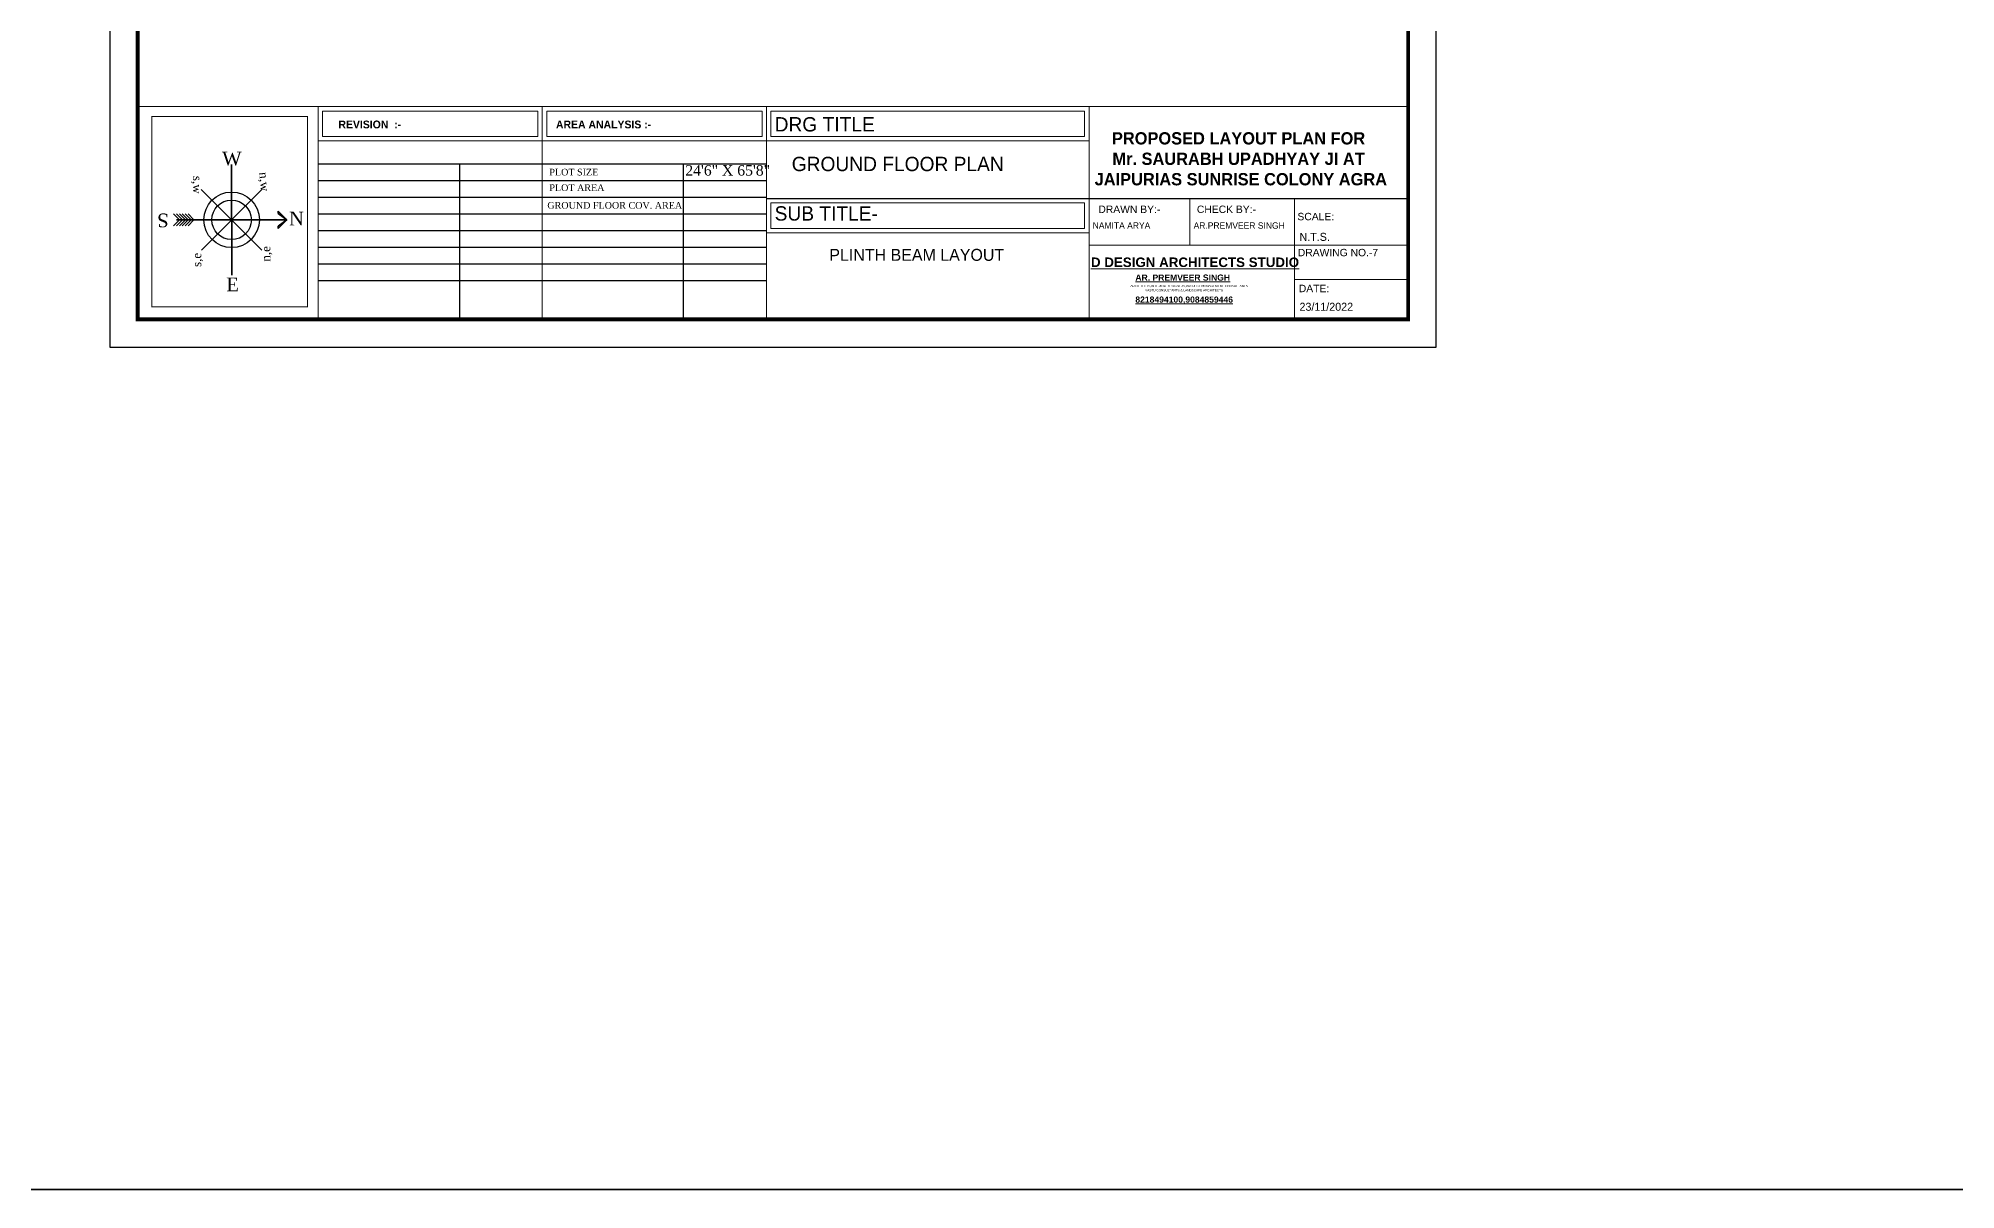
# Model space of a CAD drawing. Header units: millimetres. Extents: x -6808 to 215771, y -89660 to -16303.
# Drawn here: x 97629 to 98843, y -48747 to -48018 of the extents above; entities that cross this region are included whole.
import ezdxf

# ---------------------------------------------------------------- set-up
doc = ezdxf.new("R2010")
doc.units = ezdxf.units.MM
doc.linetypes.add('DASHED', pattern=[0.75, 0.5, -0.25])
doc.layers.get('0').update_dxf_attribs({"color": 8})
doc.layers.add('FORMAT', color=7, linetype='Continuous')
for name, color, linetype, lineweight in [('FORMAT LAAYER', 250, 'Continuous', 13), ('plinth beam', 114, 'Continuous', 30), ('Projection', 190, 'DASHED', 25), ('wall', 7, 'Continuous', 35)]:
    doc.layers.add(name, color=color, linetype=linetype, lineweight=lineweight)
doc.styles.add('cdim', font='arial.ttf')
doc.styles.add('HYPERMARTBORA0$0$SANSSERIFBOLD', font='sasb____.pfb', dxfattribs={"height": 0.2})
doc.styles.add('SAJ', font='eurr____.ttf')
doc.styles.get("Standard").update_dxf_attribs({"font": 'times.ttf'})
doc.styles.add('working', font='swissl.ttf')

msp = doc.modelspace()

# ---------------------------------------------------------------- linework, layer by layer
at = {"lineweight": -3}
for p, q in [((97731.991, -48113.887), (97770.422, -48152.224)), ((97732.038, -48152.271), (97770.375, -48113.84))]:
    msp.add_line(p, q, dxfattribs=at)
at = {"ltscale": 0.2}
for major_axis in [(-12.454, 12.423), (-8.864, 8.842)]:
    msp.add_ellipse((97751.206, -48133.056), major_axis=major_axis, ratio=1, start_param=3.92699082, end_param=10.21017612, dxfattribs=at)
at = {"layer": 'FORMAT', "lineweight": 18}
for p, q in [((97948.006, -48061.299), (97948.006, -48083.106)), ((98090.034, -48083.106), (98090.034, -48061.299))]:
    msp.add_line(p, q, dxfattribs=at)
at = {"layer": 'FORMAT', "linetype": 'ByBlock'}
for p, q in [((97806.546, -48097.59), (98090.034, -48097.59)), ((97806.546, -48108.155), (98090.034, -48108.155)), ((97806.546, -48118.719), (98090.034, -48118.719)), ((97806.546, -48129.284), (98090.034, -48129.284)), ((97806.546, -48139.848), (98090.034, -48139.848)), ((97806.546, -48150.413), (98090.034, -48150.413)), ((97806.546, -48160.977), (98090.034, -48160.977)), ((97806.546, -48171.542), (98090.034, -48171.542))]:
    msp.add_line(p, q, dxfattribs=at)
at = {"layer": 'FORMAT'}
for p, q in [((97895.681, -48196.039), (97895.681, -48097.59)), ((98037.425, -48196.039), (98037.425, -48097.59))]:
    msp.add_line(p, q, dxfattribs=at)
at = {"layer": 'FORMAT', "ltscale": 2}
msp.add_line((98090.034, -48119.559), (98496.548, -48119.559), dxfattribs=at)
at = {"layer": 'FORMAT', "lineweight": 13, "ltscale": 20}
for p, q in [((98358.317, -48119.559), (98358.317, -48149.194)), ((98424.504, -48170.826), (98496.548, -48170.826))]:
    msp.add_line(p, q, dxfattribs=at)
at = {"layer": 'FORMAT', "color": 0}
msp.add_lwpolyline([(97674.011, -47020.609), (97674.011, -48213.724), (98514.232, -48213.724), (98514.232, -47020.609)], close=True, dxfattribs=at)
msp.add_lwpolyline([(97674.011, -47020.609), (97674.011, -48213.724), (98514.232, -48213.724), (98514.232, -47020.609)], close=True, dxfattribs=at)
at = {"layer": 'FORMAT', "color": 0, "const_width": 2.464}
msp.add_lwpolyline([(97691.695, -47038.294), (97691.695, -48196.039), (98496.548, -48196.039), (98496.548, -47038.294)], close=True, dxfattribs=at)
msp.add_lwpolyline([(97691.695, -47038.294), (97691.695, -48196.039), (98496.548, -48196.039), (98496.548, -47038.294)], close=True, dxfattribs=at)
at = {"layer": 'FORMAT', "ltscale": 2, "const_width": 0.615}
for points in [[(97805.979, -48061.299), (97805.979, -48196.039), (97691.695, -48196.039), (97691.695, -48061.299), (98496.548, -48061.299)], [(97948.006, -48196.039), (97948.006, -48061.299)], [(98090.034, -48196.039), (98090.034, -48061.299)]]:
    msp.add_lwpolyline(points, dxfattribs=at)
at = {"layer": 'FORMAT', "lineweight": 18}
for points in [[(98294.432, -48083.106), (97805.979, -48083.106), (97805.979, -48061.299), (98294.432, -48061.299)], [(98294.432, -48061.299), (98294.432, -48083.106)]]:
    msp.add_lwpolyline(points, dxfattribs=at)
for points in [[(97808.795, -48064.115), (97945.19, -48064.115), (97945.19, -48080.29), (97808.795, -48080.29)], [(97950.822, -48064.115), (98087.217, -48064.115), (98087.217, -48080.29), (97950.822, -48080.29)], [(98092.85, -48064.115), (98291.616, -48064.115), (98291.616, -48080.29), (98092.85, -48080.29)], [(98090.034, -48119.559), (98294.432, -48119.559), (98294.432, -48141.365), (98090.034, -48141.365)], [(98092.85, -48122.375), (98291.616, -48122.375), (98291.616, -48138.549), (98092.85, -48138.549)]]:
    msp.add_lwpolyline(points, close=True, dxfattribs=at)
at = {"layer": 'FORMAT', "const_width": 0.615}
msp.add_lwpolyline([(98294.432, -48196.039), (98294.432, -48061.299)], dxfattribs=at)
at = {"layer": 'FORMAT', "ltscale": 2, "const_width": 0.661}
msp.add_lwpolyline([(97700.702, -48067.532), (97799.34, -48067.532), (97799.34, -48188.161), (97700.702, -48188.161)], close=True, dxfattribs=at)
at = {"layer": 'FORMAT', "color": 0, "lineweight": 13}
for points in [[(98424.504, -48196.039), (98424.504, -48119.559)], [(98294.432, -48149.194), (98496.548, -48149.194)]]:
    msp.add_lwpolyline(points, dxfattribs=at)
at = {"layer": 'wall', "ltscale": 60}
for p, q in [((97751.249, -48168.064), (97751.163, -48098.048)), ((97718.236, -48133.096), (97714.445, -48129.315)), ((97718.236, -48133.096), (97714.455, -48136.886)), ((97786.214, -48133.013), (97716.198, -48133.099)), ((97720.061, -48133.094), (97716.271, -48129.313)), ((97720.061, -48133.094), (97716.28, -48136.884)), ((97721.887, -48133.092), (97718.096, -48129.311)), ((97721.887, -48133.092), (97718.106, -48136.882)), ((97723.712, -48133.089), (97719.922, -48129.308)), ((97723.712, -48133.089), (97719.931, -48136.88)), ((97725.537, -48133.087), (97721.747, -48129.306)), ((97725.537, -48133.087), (97721.756, -48136.877)), ((97727.363, -48133.085), (97723.573, -48129.304)), ((97727.363, -48133.085), (97723.582, -48136.875)), ((97786.214, -48133.013), (97780.778, -48127.59)), ((97780.778, -48127.59), (97780.78, -48129.05)), ((97780.78, -48129.05), (97786.214, -48133.013)), ((97780.789, -48136.989), (97786.214, -48133.013)), ((97780.791, -48138.449), (97780.789, -48136.989)), ((97786.214, -48133.013), (97780.791, -48138.449))]:
    msp.add_line(p, q, dxfattribs=at)
at = {"layer": 'wall'}
msp.add_lwpolyline([(93155.422, -46609.38), (112001.612, -46609.38), (112001.612, -48747.451), (93155.422, -48747.451)], close=True, dxfattribs=at)

# ---------------------------------------------------------------- texts
for s, height, rotation, p in [('W', 8.703, 0.070059, (97745.171, -48098.566)), ('s,w', 5.4989, 270.070059, (97726.753, -48105.214)), ('n,w', 5.4989, 275.294842, (97768.637, -48103.031)), ('S', 8.703, 180.070059, (97711.33, -48129.081)), ('s,e', 5.4989, 90.070059, (97731.956, -48162.943)), ('n,e', 5.4989, 90.070059, (97775.706, -48159.586)), ('E', 8.703, 0.070059, (97747.796, -48178.328))]:
    msp.add_text(s, height=height, rotation=rotation).set_placement(p)
at = {"layer": 'FORMAT', "lineweight": 13, "style": 'working'}
for s, height, p in [('DRAWN BY:-', 4.6834, (98300.313, -48128.712)), (' CHECK BY:-', 4.68341, (98360.905, -48128.712)), ('SCALE:', 4.6834, (98426.412, -48133.318)), ('DRAWING NO.-7', 4.68341, (98426.659, -48156.128)), ('DATE:', 4.6834, (98427.319, -48178.879))]:
    msp.add_text(s, height=height, dxfattribs=at).set_placement(p)
at = {"layer": 'FORMAT', "style": 'cdim'}
for s, insert, char_height, width, attachment_point in [('\\A1;{\\fCentury Gothic|b1|i0|c0|p34;REVISION  :-}', (97818.862, -48070.168), 4.95213, 109.34491, 1), ('\\A1;{\\fCentury Gothic|b1|i0|c0|p34;AREA ANALYSIS :-}', (97956.68, -48070.168), 4.95213, 109.34491, 1), ('\\A1;{\\fDilleniaUPC|b1|i0|c0|p18;PROPOSED LAYOUT PLAN FOR \\PMr. SAURABH UPADHYAY JI AT \\P JAIPURIAS SUNRISE COLONY AGRA}', (98389.132, -48094.432), 7.76805, 195.14965, 5)]:
    msp.add_mtext(s, dxfattribs=dict(at, insert=insert, char_height=char_height, width=width, attachment_point=attachment_point))
at = {"layer": 'FORMAT', "ltscale": 2, "attachment_point": 1, "style": 'SAJ'}
for s, insert, char_height, width in [('\\A1;{\\fCentury Gothic|b0|i0|c0|p34;DRG TITLE}', (98095.218, -48067.989), 9.0842, 210.62957), ('\\A1;{\\fCentury Gothic|b0|i0|c0|p34;GROUND FLOOR PLAN}', (98106.047, -48093.124), 9.0842, 210.62957), ('\\A1;{\\fCentury Gothic|b0|i0|c0|p34;SUB TITLE-}', (98095.215, -48124.449), 9.0842, 210.62957), ('\\A1;{\\fShonar Bangla|b0|i0|c0|p34;NAMITA ARYA}', (98296.728, -48134.657), 4.02454, 205.20557), ('\\A1;{\\fShonar Bangla|b0|i0|c0|p34;AR.PREMVEER SINGH}', (98360.66, -48134.657), 4.02454, 205.20557), ('\\A1;{\\fShonar Bangla|b0|i0|c0|p34;N.T.S.}', (98427.744, -48141.297), 5.06931, 131.64348), ('\\A1;{\\fShonar Bangla|b0|i0|c0|p34;23/11/2022}', (98427.744, -48185.59), 5.06931, 131.64348)]:
    msp.add_mtext(s, dxfattribs=dict(at, insert=insert, char_height=char_height, width=width))
at = {"layer": 'FORMAT', "lineweight": 13, "attachment_point": 1, "style": 'working'}
for s, insert, char_height, width in [('\\A1;{\\fBook Antiqua|b0|i0|c0|p18;PLOT SIZE}', (97952.5, -48100.705), 4.22442, 109.34491), ('\\A1;{\\fBook Antiqua|b0|i0|c0|p18;24\'6" X 65\'8"}', (98038.62, -48098.419), 6.58502, 170.44662), ('\\A1;{\\fBook Antiqua|b0|i0|c0|p18;PLOT AREA}', (97952.5, -48110.587), 4.22442, 109.34491), ('\\A1;{\\fBook Antiqua|b0|i0|c0|p18;GROUND FLOOR COV. AREA}', (97951.223, -48121.777), 4.22442, 109.34491)]:
    msp.add_mtext(s, dxfattribs=dict(at, insert=insert, char_height=char_height, width=width))
at = {"layer": 'FORMAT LAAYER', "color": 0, "lineweight": 13}
for s, height, style, p in [('%%UD DESIGN ARCHITECTS STUDIO', 6.04626, 'HYPERMARTBORA0$0$SANSSERIFBOLD', (98295.617, -48162.956)), ('%%UAR. PREMVEER SINGH', 3.88304, 'HYPERMARTBORA0$0$SANSSERIFBOLD', (98323.747, -48171.582)), ('ARCHITECTS,INTERIOR DESIGNERS,PROJECT MANAGEMENT CONSULTANTS,', 1.41241, 'working', (98320.622, -48175.683)), ('%%U8218494100,9084859446', 3.88304, 'HYPERMARTBORA0$0$SANSSERIFBOLD', (98323.747, -48185.522)), ('VASTU CONSULTANTS & LANDSCAPE ARCHITECTS', 1.41241, 'working', (98329.967, -48178.38))]:
    msp.add_text(s, height=height, dxfattribs=dict(at, style=style)).set_placement(p)
at = {"layer": 'plinth beam', "insert": (98129.858, -48151.454), "char_height": 7.56877, "width": 221.46488, "attachment_point": 1}
msp.add_mtext('\\A1;{\\fCentury Gothic|b0|i0|c0|p34;PLINTH BEAM LAYOUT}', dxfattribs=at)
at = {"layer": 'Projection', "color": 1}
msp.add_text('N', height=8.703, rotation=0.070059, dxfattribs=at).set_placement((97787.542, -48136.624))

doc.saveas('drawing.dxf')
